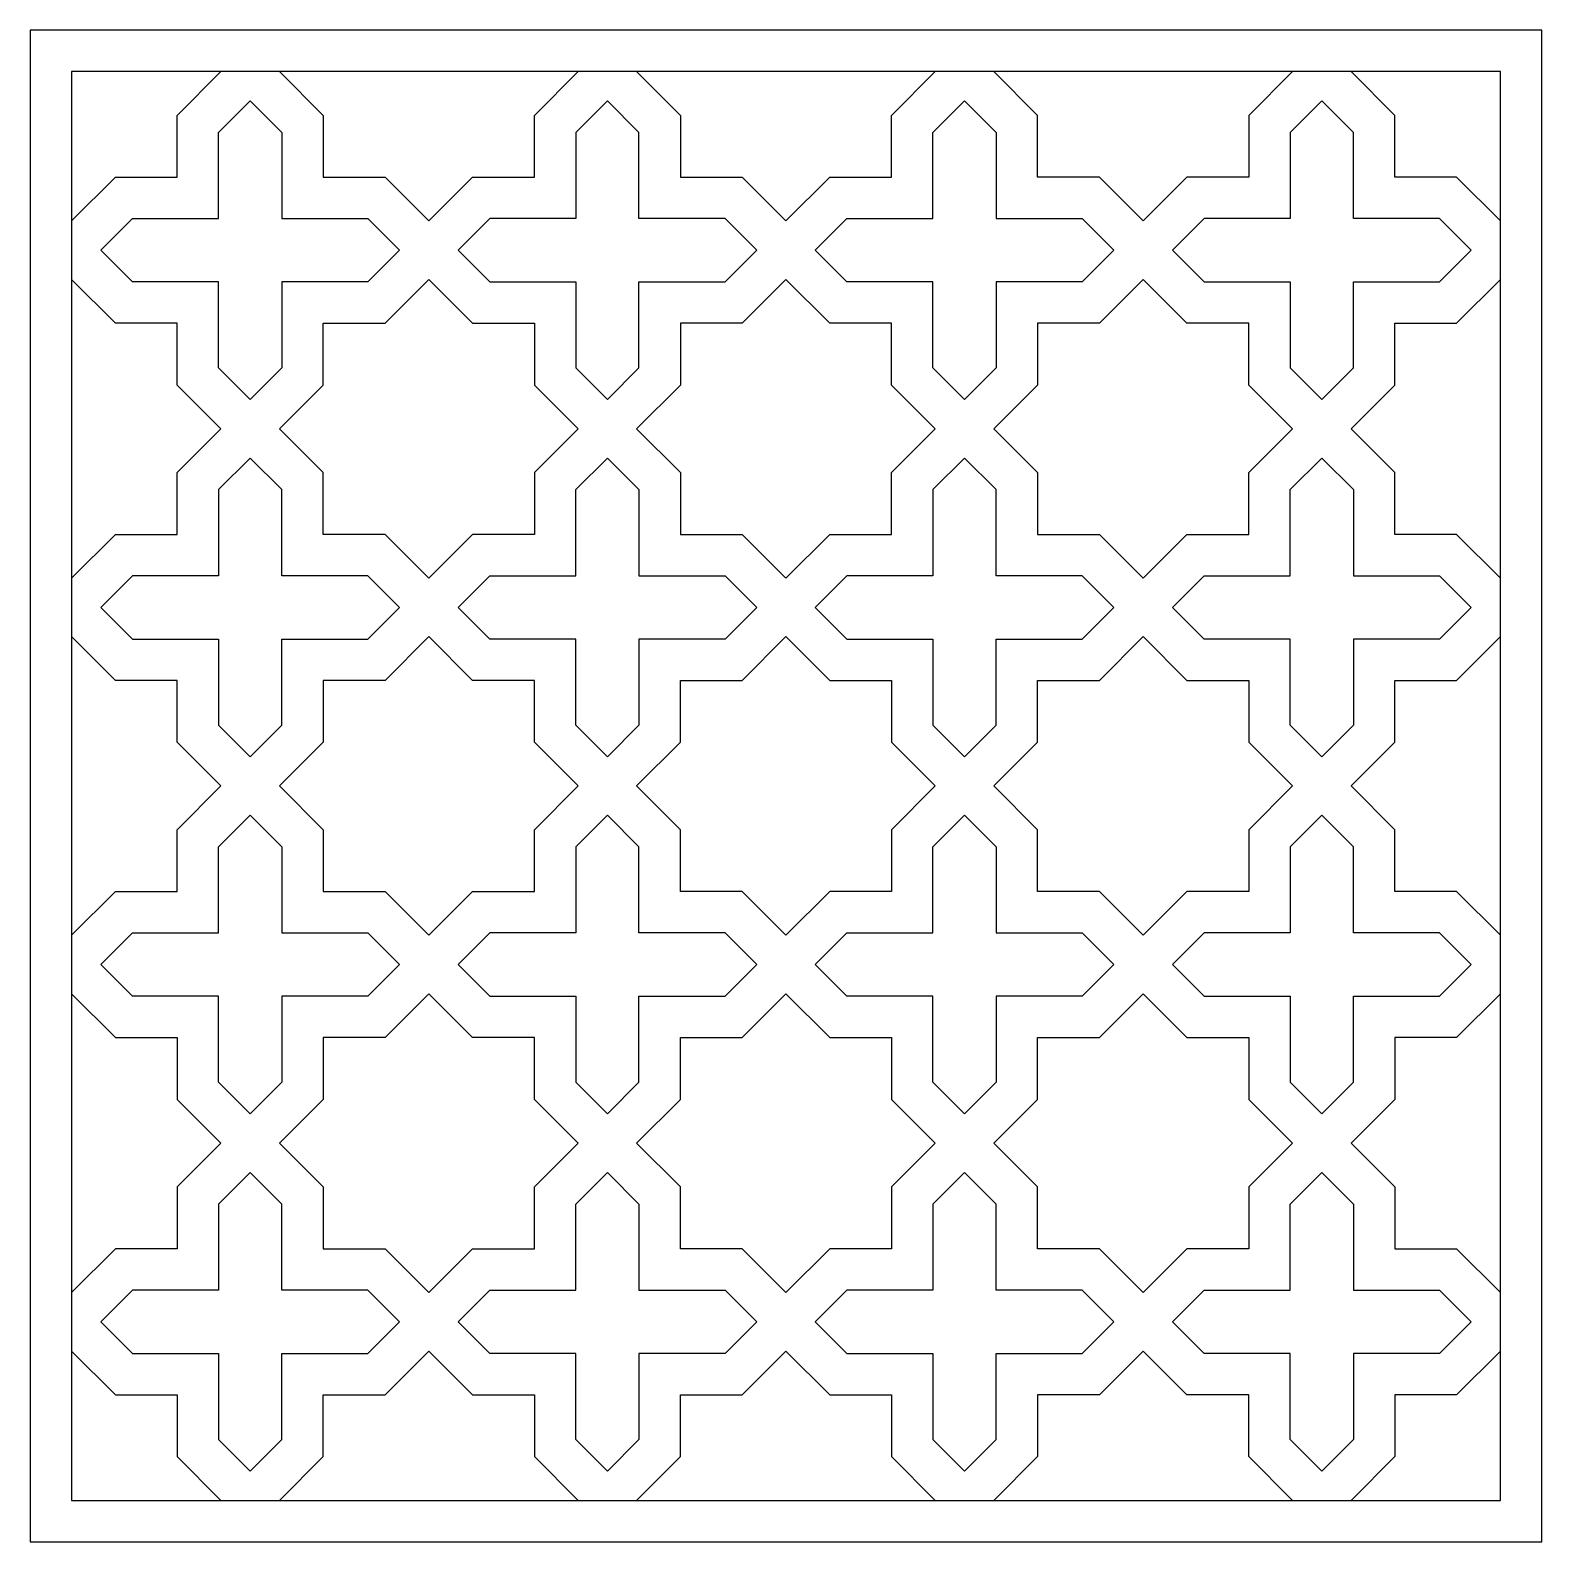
# Model space of a CAD drawing. Extents: x 509 to 757, y 794 to 1042.
import ezdxf

# ---------------------------------------------------------------- set-up
doc = ezdxf.new("R2010")
doc.units = 0
doc.layers.add('LAYER_05', color=7, linetype='CONTINUOUS')

msp = doc.modelspace()

# ---------------------------------------------------------------- linework, layer by layer
at = {"layer": 'LAYER_05'}
for points in [[(508.96, 794.18), (757.12, 794.18), (757.12, 1042.34), (508.96, 1042.34)], [(515.76, 800.97), (750.33, 800.97), (750.33, 1035.54), (515.76, 1035.54)], [(520.56, 1006.22), (525.75, 1011.41), (539.89, 1011.41), (539.89, 1025.55), (545.08, 1030.74), (550.27, 1025.55), (550.27, 1011.41), (564.41, 1011.41), (569.6, 1006.22), (564.41, 1001.03), (550.27, 1001.03), (550.27, 986.9), (545.08, 981.7), (539.89, 986.9), (539.89, 1001.03), (525.75, 1001.03)], [(628.24, 1006.22), (623.05, 1011.41), (608.91, 1011.41), (608.91, 1025.55), (603.72, 1030.74), (598.53, 1025.55), (598.53, 1011.41), (584.4, 1011.41), (579.2, 1006.22), (584.4, 1001.03), (598.53, 1001.03), (598.53, 986.9), (603.72, 981.7), (608.91, 986.9), (608.91, 1001.03), (623.05, 1001.03)], [(637.85, 1006.22), (643.04, 1011.41), (657.17, 1011.41), (657.17, 1025.55), (662.37, 1030.74), (667.56, 1025.55), (667.56, 1011.41), (681.69, 1011.41), (686.89, 1006.22), (681.69, 1001.03), (667.56, 1001.03), (667.56, 986.9), (662.37, 981.7), (657.17, 986.9), (657.17, 1001.03), (643.04, 1001.03)], [(745.53, 1006.22), (740.34, 1011.41), (726.2, 1011.41), (726.2, 1025.55), (721.01, 1030.74), (715.82, 1025.55), (715.82, 1011.41), (701.68, 1011.41), (696.49, 1006.22), (701.68, 1001.03), (715.82, 1001.03), (715.82, 986.9), (721.01, 981.7), (726.2, 986.9), (726.2, 1001.03), (740.34, 1001.03)], [(574.4, 1001.42), (581.58, 994.24), (591.74, 994.24), (591.74, 984.08), (598.92, 976.9), (591.74, 969.72), (591.74, 959.56), (581.58, 959.56), (574.4, 952.38), (567.22, 959.56), (557.06, 959.56), (557.06, 969.72), (549.88, 976.9), (557.06, 984.08), (557.06, 994.24), (567.22, 994.24)], [(633.04, 952.38), (640.23, 959.56), (650.38, 959.56), (650.38, 969.72), (657.56, 976.9), (650.38, 984.08), (650.38, 994.24), (640.23, 994.24), (633.04, 1001.42), (625.86, 994.24), (615.71, 994.24), (615.71, 984.08), (608.52, 976.9), (615.71, 969.72), (615.71, 959.56), (625.86, 959.56)], [(691.69, 1001.42), (684.51, 994.24), (674.35, 994.24), (674.35, 984.08), (667.17, 976.9), (674.35, 969.72), (674.35, 959.56), (684.51, 959.56), (691.69, 952.38), (698.87, 959.56), (709.03, 959.56), (709.03, 969.72), (716.21, 976.9), (709.03, 984.08), (709.03, 994.24), (698.87, 994.24)], [(520.56, 947.58), (525.75, 942.39), (539.89, 942.39), (539.89, 928.25), (545.08, 923.06), (550.27, 928.25), (550.27, 942.39), (564.41, 942.39), (569.6, 947.58), (564.41, 952.77), (550.27, 952.77), (550.27, 966.91), (545.08, 972.1), (539.89, 966.91), (539.89, 952.77), (525.75, 952.77)], [(628.24, 947.58), (623.05, 942.39), (608.91, 942.39), (608.91, 928.25), (603.72, 923.06), (598.53, 928.25), (598.53, 942.39), (584.4, 942.39), (579.2, 947.58), (584.4, 952.77), (598.53, 952.77), (598.53, 966.91), (603.72, 972.1), (608.91, 966.91), (608.91, 952.77), (623.05, 952.77)], [(637.85, 947.58), (643.04, 942.39), (657.17, 942.39), (657.17, 928.25), (662.37, 923.06), (667.56, 928.25), (667.56, 942.39), (681.69, 942.39), (686.89, 947.58), (681.69, 952.77), (667.56, 952.77), (667.56, 966.91), (662.37, 972.1), (657.17, 966.91), (657.17, 952.77), (643.04, 952.77)], [(745.53, 947.58), (740.34, 942.39), (726.2, 942.39), (726.2, 928.25), (721.01, 923.06), (715.82, 928.25), (715.82, 942.39), (701.68, 942.39), (696.49, 947.58), (701.68, 952.77), (715.82, 952.77), (715.82, 966.91), (721.01, 972.1), (726.2, 966.91), (726.2, 952.77), (740.34, 952.77)], [(549.88, 918.26), (557.06, 911.07), (557.06, 900.92), (567.22, 900.92), (574.4, 893.74), (581.58, 900.92), (591.74, 900.92), (591.74, 911.07), (598.92, 918.26), (591.74, 925.44), (591.74, 935.59), (581.58, 935.59), (574.4, 942.78), (567.22, 935.59), (557.06, 935.59), (557.06, 925.44)], [(633.04, 893.74), (625.86, 900.92), (615.71, 900.92), (615.71, 911.07), (608.52, 918.26), (615.71, 925.44), (615.71, 935.59), (625.86, 935.59), (633.04, 942.78), (640.23, 935.59), (650.38, 935.59), (650.38, 925.44), (657.56, 918.26), (650.38, 911.07), (650.38, 900.92), (640.23, 900.92)], [(716.21, 918.26), (709.03, 911.07), (709.03, 900.92), (698.87, 900.92), (691.69, 893.74), (684.51, 900.92), (674.35, 900.92), (674.35, 911.07), (667.17, 918.26), (674.35, 925.44), (674.35, 935.59), (684.51, 935.59), (691.69, 942.78), (698.87, 935.59), (709.03, 935.59), (709.03, 925.44)], [(520.56, 888.93), (525.75, 894.13), (539.89, 894.13), (539.89, 908.26), (545.08, 913.45), (550.27, 908.26), (550.27, 894.13), (564.41, 894.13), (569.6, 888.93), (564.41, 883.74), (550.27, 883.74), (550.27, 869.61), (545.08, 864.42), (539.89, 869.61), (539.89, 883.74), (525.75, 883.74)], [(628.24, 888.93), (623.05, 894.13), (608.91, 894.13), (608.91, 908.26), (603.72, 913.45), (598.53, 908.26), (598.53, 894.13), (584.4, 894.13), (579.2, 888.93), (584.4, 883.74), (598.53, 883.74), (598.53, 869.61), (603.72, 864.42), (608.91, 869.61), (608.91, 883.74), (623.05, 883.74)], [(637.85, 888.93), (643.04, 894.13), (657.17, 894.13), (657.17, 908.26), (662.37, 913.45), (667.56, 908.26), (667.56, 894.13), (681.69, 894.13), (686.89, 888.93), (681.69, 883.74), (667.56, 883.74), (667.56, 869.61), (662.37, 864.42), (657.17, 869.61), (657.17, 883.74), (643.04, 883.74)], [(745.53, 888.93), (740.34, 894.13), (726.2, 894.13), (726.2, 908.26), (721.01, 913.45), (715.82, 908.26), (715.82, 894.13), (701.68, 894.13), (696.49, 888.93), (701.68, 883.74), (715.82, 883.74), (715.82, 869.61), (721.01, 864.42), (726.2, 869.61), (726.2, 883.74), (740.34, 883.74)], [(574.4, 835.09), (581.58, 842.27), (591.74, 842.27), (591.74, 852.43), (598.92, 859.61), (591.74, 866.79), (591.74, 876.95), (581.58, 876.95), (574.4, 884.13), (567.22, 876.95), (557.06, 876.95), (557.06, 866.79), (549.88, 859.61), (557.06, 852.43), (557.06, 842.27), (567.22, 842.27)], [(633.04, 884.13), (640.23, 876.95), (650.38, 876.95), (650.38, 866.79), (657.56, 859.61), (650.38, 852.43), (650.38, 842.27), (640.23, 842.27), (633.04, 835.09), (625.86, 842.27), (615.71, 842.27), (615.71, 852.43), (608.52, 859.61), (615.71, 866.79), (615.71, 876.95), (625.86, 876.95)], [(691.69, 835.09), (684.51, 842.27), (674.35, 842.27), (674.35, 852.43), (667.17, 859.61), (674.35, 866.79), (674.35, 876.95), (684.51, 876.95), (691.69, 884.13), (698.87, 876.95), (709.03, 876.95), (709.03, 866.79), (716.21, 859.61), (709.03, 852.43), (709.03, 842.27), (698.87, 842.27)], [(520.56, 830.29), (525.75, 825.1), (539.89, 825.1), (539.89, 810.96), (545.08, 805.77), (550.27, 810.96), (550.27, 825.1), (564.41, 825.1), (569.6, 830.29), (564.41, 835.48), (550.27, 835.48), (550.27, 849.62), (545.08, 854.81), (539.89, 849.62), (539.89, 835.48), (525.75, 835.48)], [(628.24, 830.29), (623.05, 825.1), (608.91, 825.1), (608.91, 810.96), (603.72, 805.77), (598.53, 810.96), (598.53, 825.1), (584.4, 825.1), (579.2, 830.29), (584.4, 835.48), (598.53, 835.48), (598.53, 849.62), (603.72, 854.81), (608.91, 849.62), (608.91, 835.48), (623.05, 835.48)], [(637.85, 830.29), (643.04, 825.1), (657.17, 825.1), (657.17, 810.96), (662.37, 805.77), (667.56, 810.96), (667.56, 825.1), (681.69, 825.1), (686.89, 830.29), (681.69, 835.48), (667.56, 835.48), (667.56, 849.62), (662.37, 854.81), (657.17, 849.62), (657.17, 835.48), (643.04, 835.48)], [(745.53, 830.29), (740.34, 825.1), (726.2, 825.1), (726.2, 810.96), (721.01, 805.77), (715.82, 810.96), (715.82, 825.1), (701.68, 825.1), (696.49, 830.29), (701.68, 835.48), (715.82, 835.48), (715.82, 849.62), (721.01, 854.81), (726.2, 849.62), (726.2, 835.48), (740.34, 835.48)]]:
    msp.add_lwpolyline(points, close=True, dxfattribs=at)
for points in [[(515.76, 1011.02), (522.94, 1018.21), (533.09, 1018.21), (533.09, 1028.36), (540.28, 1035.54)], [(549.88, 1035.54), (557.06, 1028.36), (557.06, 1018.21), (567.22, 1018.21), (574.4, 1011.02), (581.58, 1018.21), (591.74, 1018.21), (591.74, 1028.36), (598.92, 1035.54)], [(608.52, 1035.54), (615.71, 1028.36), (615.71, 1018.21), (625.86, 1018.21), (633.04, 1011.02), (640.23, 1018.21), (650.38, 1018.21), (650.38, 1028.36), (657.56, 1035.54)], [(716.21, 1035.54), (709.03, 1028.36), (709.03, 1018.21), (698.87, 1018.21), (691.69, 1011.02), (684.51, 1018.21), (674.35, 1018.21), (674.35, 1028.36), (667.17, 1035.54)], [(750.33, 1011.02), (743.15, 1018.21), (732.99, 1018.21), (732.99, 1028.36), (725.81, 1035.54)], [(515.76, 952.38), (522.94, 959.56), (533.09, 959.56), (533.09, 969.72), (540.28, 976.9), (533.09, 984.08), (533.09, 994.24), (522.94, 994.24), (515.76, 1001.42)], [(750.33, 952.38), (743.15, 959.56), (732.99, 959.56), (732.99, 969.72), (725.81, 976.9), (732.99, 984.08), (732.99, 994.24), (743.15, 994.24), (750.33, 1001.42)], [(515.76, 893.74), (522.94, 900.92), (533.09, 900.92), (533.09, 911.07), (540.28, 918.26), (533.09, 925.44), (533.09, 935.59), (522.94, 935.59), (515.76, 942.78)], [(750.33, 893.74), (743.15, 900.92), (732.99, 900.92), (732.99, 911.07), (725.81, 918.26), (732.99, 925.44), (732.99, 935.59), (743.15, 935.59), (750.33, 942.78)], [(515.76, 884.13), (522.94, 876.95), (533.09, 876.95), (533.09, 866.79), (540.28, 859.61), (533.09, 852.43), (533.09, 842.27), (522.94, 842.27), (515.76, 835.09)], [(750.33, 884.13), (743.15, 876.95), (732.99, 876.95), (732.99, 866.79), (725.81, 859.61), (732.99, 852.43), (732.99, 842.27), (743.15, 842.27), (750.33, 835.09)], [(515.76, 825.49), (522.94, 818.31), (533.09, 818.31), (533.09, 808.15), (540.28, 800.97)], [(549.88, 800.97), (557.06, 808.15), (557.06, 818.31), (567.22, 818.31), (574.4, 825.49), (581.58, 818.31), (591.74, 818.31), (591.74, 808.15), (598.92, 800.97)], [(608.52, 800.97), (615.71, 808.15), (615.71, 818.31), (625.86, 818.31), (633.04, 825.49), (640.23, 818.31), (650.38, 818.31), (650.38, 808.15), (657.56, 800.97)], [(716.21, 800.97), (709.03, 808.15), (709.03, 818.31), (698.87, 818.31), (691.69, 825.49), (684.51, 818.31), (674.35, 818.31), (674.35, 808.15), (667.17, 800.97)], [(750.33, 825.49), (743.15, 818.31), (732.99, 818.31), (732.99, 808.15), (725.81, 800.97)]]:
    msp.add_lwpolyline(points, dxfattribs=at)

doc.saveas('drawing.dxf')
